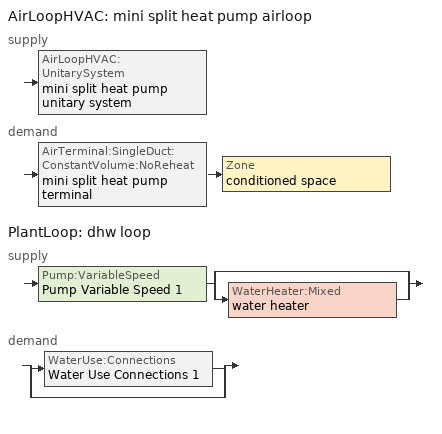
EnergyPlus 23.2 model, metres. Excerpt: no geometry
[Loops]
AirLoopHVAC 'mini split heat pump airloop'
 supply: AirLoopHVAC:UnitarySystem 'mini split heat pump unitary system'
 demand: AirTerminal:SingleDuct:ConstantVolume:NoReheat 'mini split heat pump terminal' > Zone 'conditioned space'
PlantLoop 'dhw loop'
 supply: Pump:VariableSpeed 'Pump Variable Speed 1' > split
  | bypass
  | WaterHeater:Mixed 'water heater'
 demand: split
  | WaterUse:Connections 'Water Use Connections 1'
  | bypass
[ZoneControl:Thermostat]
conditioned space Thermostat: Zone or ZoneList=conditioned space; Control Type Schedule=conditioned space Thermostat Schedule; Control 1=conditioned space temperature setpoint; Temperature Difference Between Cutout And Setpoint {deltaC}=0
[ThermostatSetpoint:DualSetpoint]
conditioned space temperature setpoint: Heating Setpoint Temperature Schedule=heating setpoint; Cooling Setpoint Temperature Schedule=cooling setpoint
[AirTerminal:SingleDuct:ConstantVolume:NoReheat]
mini split heat pump terminal: Availability Schedule=Always On Discrete; Maximum Air Flow Rate {m3/s}=0.090142
[Zone equipment]
conditioned space: mini split heat pump terminal
[AirLoopHVAC]
mini split heat pump airloop: Design Supply Air Flow Rate {m3/s}=0.090142; Design Return Air Flow Fraction of Supply Air Flow=1
[Sizing:System]
mini split heat pump airloop: Type of Load to Size On=Sensible; Design Outdoor Air Flow Rate {m3/s}=Autosize; Central Heating Maximum System Air Flow Ratio=0.3; Preheat Design Temperature {C}=7; Preheat Design Humidity Ratio {kgWater/kgDryAir}=0.008; Precool Design Temperature {C}=12.8; Precool Design Humidity Ratio {kgWater/kgDryAir}=0.008; Central Cooling Design Supply Air Temperature {C}=12.8; Central Heating Design Supply Air Temperature {C}=16.7; Type of Zone Sum to Use=NonCoincident; 100% Outdoor Air in Cooling=Yes; 100% Outdoor Air in Heating=Yes; Central Cooling Design Supply Air Humidity Ratio {kgWater/kgDryAir}=0.0085; Central Heating Design Supply Air Humidity Ratio {kgWater/kgDryAir}=0.008; Cooling Supply Air Flow Rate Method=DesignDay; Cooling Supply Air Flow Rate {m3/s}=0; Cooling Supply Air Flow Rate Per Floor Area {m3/s-m2}=0.00996765; Cooling Fraction of Autosized Cooling Supply Air Flow Rate=1; Cooling Supply Air Flow Rate Per Unit Cooling Capacity {m3/s-W}=3.94755e-05; Heating Supply Air Flow Rate Method=DesignDay; Heating Supply Air Flow Rate {m3/s}=0; Heating Supply Air Flow Rate Per Floor Area {m3/s-m2}=0.00996765; Heating Fraction of Autosized Heating Supply Air Flow Rate=1; Heating Fraction of Autosized Cooling Supply Air Flow Rate=1; Heating Supply Air Flow Rate Per Unit Heating Capacity {m3/s-W}=3.15882e-05; System Outdoor Air Method=ZoneSum; Zone Maximum Outdoor Air Fraction=1; Cooling Design Capacity Method=CoolingDesignCapacity; Cooling Design Capacity {W}=Autosize; Cooling Design Capacity Per Floor Area {W/m2}=234.7; Fraction of Autosized Cooling Design Capacity=1; Heating Design Capacity Method=HeatingDesignCapacity; Heating Design Capacity {W}=Autosize; Heating Design Capacity Per Floor Area {W/m2}=157; Fraction of Autosized Heating Design Capacity=1; Central Cooling Capacity Control Method=OnOff; Occupant Diversity=Autosize
[AirLoopHVAC:UnitarySystem]
mini split heat pump unitary system: Control Type=Load; Controlling Zone or Thermostat Location=conditioned space; Dehumidification Control Type=None; Availability Schedule=Always On Discrete; Supply Fan=mini split heat pump supply fan; Fan Placement=BlowThrough; Supply Air Fan Operating Mode Schedule=mini split heat pump auto fan schedule; Heating Coil=mini split heat pump htg coil; DX Heating Coil Sizing Ratio=1; Cooling Coil=mini split heat pump clg coil; Use DOAS DX Cooling Coil=No; Minimum Supply Air Temperature {C}=2; Latent Load Control=SensibleOnlyLoadControl; Supplemental Heating Coil=mini split heat pump backup htg coil; Cooling Supply Air Flow Rate Method=SupplyAirFlowRate; Cooling Supply Air Flow Rate {m3/s}=0.090142; Heating Supply Air Flow Rate Method=SupplyAirFlowRate; Heating Supply Air Flow Rate {m3/s}=0.0792872; No Load Supply Air Flow Rate Method=SupplyAirFlowRate; No Load Supply Air Flow Rate {m3/s}=0; Maximum Supply Air Temperature {C}=93.3333; Maximum Outdoor Dry-Bulb Temperature for Supplemental Heater Operation {C}=10; Ancillary On-Cycle Electric Power {W}=0; Ancillary Off-Cycle Electric Power {W}=0; Design Specification Multispeed Object=Unitary System Performance Multispeed 1
[Fan:SystemModel]
mini split heat pump supply fan: Availability Schedule=Always On Discrete; Design Maximum Air Flow Rate {m3/s}=0.090142; Speed Control Method=Discrete; Electric Power Minimum Flow Rate Fraction=0.2; Design Pressure Rise {Pa}=286.049; Motor Efficiency=1; Motor In Air Stream Fraction=1; Design Electric Power Consumption {W}=Autosize; Design Power Sizing Method=TotalEfficiencyAndPressure; Electric Power Per Unit Flow Rate {W/(m3/s)}=840; Electric Power Per Unit Flow Rate Per Unit Pressure {W/((m3/s)-Pa)}=1.66667; Fan Total Efficiency=0.75; Motor Loss Radiative Fraction=0; Number of Speeds=4; Speed Flow Fraction 1=0.27599; Speed Electric Power Fraction 1=0.02102; Speed Flow Fraction 2=0.39401; Speed Electric Power Fraction 2=0.06117; Speed Flow Fraction 3=0.90492; Speed Electric Power Fraction 3=0.74102; Speed Flow Fraction 4=1; Speed Electric Power Fraction 4=1
[Coil:Heating:DX:MultiSpeed]
mini split heat pump htg coil: Availability Schedule=Always On Discrete; Minimum Outdoor Dry-Bulb Temperature for Compressor Operation {C}=-3.88889; Crankcase Heater Capacity {W}=50; Maximum Outdoor Dry-Bulb Temperature for Crankcase Heater Operation {C}=10; Defrost Energy Input Ratio Function of Temperature Curve=Defrosteir; Maximum Outdoor Dry-Bulb Temperature for Defrost Operation {C}=4.44444; Defrost Strategy=ReverseCycle; Defrost Control=Timed; Defrost Time Period Fraction=0.058333; Resistive Defrost Heater Capacity {W}=AutoSize; Apply Part Load Fraction to Speeds Greater than 1=No; Fuel Type=Electricity; Region number for Calculating HSPF=4; Number of Speeds=2; Speed Gross Rated Heating Capacity 1 {W}=578.892; Speed Gross Rated Heating COP 1 {W/W}=5.05879; Speed Rated Air Flow Rate 1 {m3/s}=0.0311328; Speed Rated Supply Air Fan Power Per Volume Flow Rate 2017 1 {W/(m3/s)}=773.3; Speed Rated Supply Air Fan Power Per Volume Flow Rate 2023 1 {W/(m3/s)}=934.4; Speed Heating Capacity Function of Temperature Curve Name 1=Heat-CAP-fT1; Speed Heating Capacity Function of Flow Fraction Curve Name 1=Heat-CAP-fFF1; Speed Energy Input Ratio Function of Temperature Curve Name 1=Heat-EIR-fT1; Speed Energy Input Ratio Function of Flow Fraction Curve Name 1=Heat-EIR-fFF1; Speed Part Load Fraction Correlation Curve Name 1=Heat-PLF-fPLR1; Speed Rated Waste Heat Fraction of Power Input 1=0.2; Speed Waste Heat Function of Temperature Curve Name 1=ConstantBiquadratic 1; Speed Gross Rated Heating Capacity 2 {W}=1863.03; Speed Gross Rated Heating COP 2 {W/W}=4.69335; Speed Rated Air Flow Rate 2 {m3/s}=0.102078; Speed Rated Supply Air Fan Power Per Volume Flow Rate 2017 2 {W/(m3/s)}=773.3; Speed Rated Supply Air Fan Power Per Volume Flow Rate 2023 2 {W/(m3/s)}=934.4; Speed Heating Capacity Function of Temperature Curve Name 2=Heat-CAP-fT2; Speed Heating Capacity Function of Flow Fraction Curve Name 2=Heat-CAP-fFF2; Speed Energy Input Ratio Function of Temperature Curve Name 2=Heat-EIR-fT2; Speed Energy Input Ratio Function of Flow Fraction Curve Name 2=Heat-EIR-fFF2; Speed Part Load Fraction Correlation Curve Name 2=Heat-PLF-fPLR2; Speed Rated Waste Heat Fraction of Power Input 2=0.2; Speed Waste Heat Function of Temperature Curve Name 2=ConstantBiquadratic 1
[Coil:Cooling:DX:MultiSpeed]
mini split heat pump clg coil: Availability Schedule=Always On Discrete; Condenser Type=AirCooled; Minimum Outdoor Dry-Bulb Temperature for Compressor Operation {C}=-25; Apply Part Load Fraction to Speeds Greater than 1=No; Apply Latent Degradation to Speeds Greater than 1=No; Crankcase Heater Capacity {W}=50; Maximum Outdoor Dry-Bulb Temperature for Crankcase Heater Operation {C}=10; Basin Heater Capacity {W/K}=0; Basin Heater Setpoint Temperature {C}=2; Fuel Type=Electricity; Number of Speeds=2; Speed Gross Rated Total Cooling Capacity 1 {W}=730.451; Speed Gross Rated Sensible Heat Ratio 1=0.800754; Speed Gross Rated Cooling COP 1 {W/W}=6.13819; Speed Rated Air Flow Rate 1 {m3/s}=0.039093; Speed Rated Evaporator Fan Power Per Volume Flow Rate 2017 1 {W/(m3/s)}=773.3; Speed Rated Evaporator Fan Power Per Volume Flow Rate 2023 1 {W/(m3/s)}=934.4; Speed Total Cooling Capacity Function of Temperature Curve Name 1=Cool-CAP-fT1; Speed Total Cooling Capacity Function of Flow Fraction Curve Name 1=Cool-CAP-fFF1; Speed Energy Input Ratio Function of Temperature Curve Name 1=Cool-EIR-fT1; Speed Energy Input Ratio Function of Flow Fraction Curve Name 1=Cool-EIR-fFF1; Speed Part Load Fraction Correlation Curve Name 1=Cool-PLF-fPLR1; Speed Nominal Time for Condensate Removal to Begin 1 {s}=1000; Speed Ratio of Initial Moisture Evaporation Rate and Steady State Latent Capacity 1=1.5; Speed Maximum Cycling Rate 1 {cycles/hr}=3; Speed Latent Capacity Time Constant 1 {s}=45; Speed Rated Waste Heat Fraction of Power Input 1=0.2; Speed Waste Heat Function of Temperature Curve Name 1=ConstantBiquadratic; Speed Evaporative Condenser Effectiveness 1=0.9; Speed Evaporative Condenser Air Flow Rate 1 {m3/s}=AutoSize; Speed Rated Evaporative Condenser Pump Power Consumption 1 {W}=AutoSize; Speed Gross Rated Total Cooling Capacity 2 {W}=1883.86; Speed Gross Rated Sensible Heat Ratio 2=0.729645; Speed Gross Rated Cooling COP 2 {W/W}=5.4905; Speed Rated Air Flow Rate 2 {m3/s}=0.0992191; Speed Rated Evaporator Fan Power Per Volume Flow Rate 2017 2 {W/(m3/s)}=773.3; Speed Rated Evaporator Fan Power Per Volume Flow Rate 2023 2 {W/(m3/s)}=934.4; Speed Total Cooling Capacity Function of Temperature Curve Name 2=Cool-CAP-fT2; Speed Total Cooling Capacity Function of Flow Fraction Curve Name 2=Cool-CAP-fFF2; Speed Energy Input Ratio Function of Temperature Curve Name 2=Cool-EIR-fT2; Speed Energy Input Ratio Function of Flow Fraction Curve Name 2=Cool-EIR-fFF2; Speed Part Load Fraction Correlation Curve Name 2=Cool-PLF-fPLR2; Speed Nominal Time for Condensate Removal to Begin 2 {s}=1000; Speed Ratio of Initial Moisture Evaporation Rate and Steady State Latent Capacity 2=1.5; Speed Maximum Cycling Rate 2 {cycles/hr}=3; Speed Latent Capacity Time Constant 2 {s}=45; Speed Rated Waste Heat Fraction of Power Input 2=0.2; Speed Waste Heat Function of Temperature Curve Name 2=ConstantBiquadratic; Speed Evaporative Condenser Effectiveness 2=0.9; Speed Evaporative Condenser Air Flow Rate 2 {m3/s}=AutoSize; Speed Rated Evaporative Condenser Pump Power Consumption 2 {W}=AutoSize
[Coil:Heating:Fuel]
mini split heat pump backup htg coil: Availability Schedule=Always On Discrete; Fuel Type=NaturalGas; Burner Efficiency=0.8; Nominal Capacity {W}=2741.09; On Cycle Parasitic Electric Load {W}=0; Off Cycle Parasitic Fuel Load {W}=0
[UnitarySystemPerformance:Multispeed]
Unitary System Performance Multispeed 1: Number of Speeds for Heating=2; Number of Speeds for Cooling=2; Single Mode Operation=No; No Load Supply Air Flow Rate Ratio=1; Heating Speed Supply Air Flow Ratio 1=0.313778; Cooling Speed Supply Air Flow Ratio 1=0.394007; Heating Speed Supply Air Flow Ratio 2=1.02881; Cooling Speed Supply Air Flow Ratio 2=1
[PlantLoop]
dhw loop: Fluid Type=Water; Plant Equipment Operation Scheme=dhw loop Operation Schemes; Maximum Loop Temperature {C}=100; Minimum Loop Temperature {C}=0; Maximum Loop Flow Rate {m3/s}=0.01; Minimum Loop Flow Rate {m3/s}=0; Plant Loop Volume {m3}=0.003; Load Distribution Scheme=Optimal; Plant Loop Demand Calculation Scheme=SingleSetpoint; Common Pipe Simulation=None
[Sizing:Plant]
dhw loop: Loop Type=Heating; Design Loop Exit Temperature {C}=52.6667; Loop Design Temperature Difference {deltaC}=5.55556; Sizing Option=NonCoincident; Zone Timesteps in Averaging Window=1; Coincident Sizing Factor Mode=None
[Pump:VariableSpeed]
Pump Variable Speed 1: Design Maximum Flow Rate {m3/s}=0.01; Design Pump Head {Pa}=1; Design Power Consumption {W}=0; Motor Efficiency=1; Fraction of Motor Inefficiencies to Fluid Stream=0; Coefficient 1 of the Part Load Performance Curve=0; Coefficient 2 of the Part Load Performance Curve=1; Coefficient 3 of the Part Load Performance Curve=0; Coefficient 4 of the Part Load Performance Curve=0; Design Minimum Flow Rate {m3/s}=0; Pump Control Type=Intermittent; Skin Loss Radiative Fraction=0.5; Design Power Sizing Method=PowerPerFlowPerPressure; Design Electric Power per Unit Flow Rate {W/(m3/s)}=348701.1; Design Shaft Power per Unit Flow Rate per Unit Head {W/((m3/s)-Pa)}=1.28205; Design Minimum Flow Rate Fraction=0
[WaterHeater:Mixed]
water heater: Tank Volume {m3}=0.107884; Setpoint Temperature Schedule=water heater setpoint; Deadband Temperature Difference {deltaC}=2; Maximum Temperature Limit {C}=99; Heater Control Type=Cycle; Heater Maximum Capacity {W}=10550.6; Heater Minimum Capacity {W}=0; Heater Ignition Minimum Flow Rate {m3/s}=0; Heater Ignition Delay {s}=0; Heater Fuel Type=NaturalGas; Heater Thermal Efficiency=0.774905; Off Cycle Parasitic Fuel Consumption Rate {W}=0; Off Cycle Parasitic Fuel Type=Electricity; Off Cycle Parasitic Heat Fraction to Tank=0; On Cycle Parasitic Fuel Consumption Rate {W}=0; On Cycle Parasitic Fuel Type=Electricity; On Cycle Parasitic Heat Fraction to Tank=0; Ambient Temperature Indicator=Zone; Ambient Temperature Zone=conditioned space; Off Cycle Loss Coefficient to Ambient Temperature {W/K}=4.19338; Off Cycle Loss Fraction to Zone=0.64; On Cycle Loss Coefficient to Ambient Temperature {W/K}=4.19338; On Cycle Loss Fraction to Zone=1; Use Side Effectiveness=1; Source Side Effectiveness=1; Use Side Design Flow Rate {m3/s}=Autosize; Source Side Design Flow Rate {m3/s}=Autosize; Indirect Water Heating Recovery Time {hr}=1.5; Source Side Flow Control Mode=IndirectHeatPrimarySetpoint
[WaterHeater:Sizing]
water heater: Design Mode=PeakDraw; Time Storage Can Meet Peak Draw {hr}=0.538503; Time for Tank Recovery {hr}=0; Nominal Tank Volume for Autosizing Plant Connections {m3}=1
[SetpointManager:Scheduled]
Setpoint Manager Scheduled 1: Control Variable=Temperature; Schedule=dhw temp
[WaterUse:Connections]
Water Use Connections 1: Drain Water Heat Exchanger Type=None; Drain Water Heat Exchanger Destination=Plant; Water Use Equipment Name 1=dhw fixtures; Water Use Equipment Name 2=dhw distribution waste; Water Use Equipment Name 3=clothes washer; Water Use Equipment Name 4=dishwasher
[WaterUse:Equipment]
Name | Peak Flow Rate {m3/s} | Flow Rate Fraction Schedule | Target Temperature Schedule
dhw fixtures | 1.2728e-05 | hot_water_fixtures | mixed water temperature schedule
dhw distribution waste | 4.54612e-06 | hot_water_fixtures | mixed water temperature schedule
clothes washer | 9.83362e-06 | hot_water_clothes_washer
[PlantEquipmentOperationSchemes]
dhw loop Operation Schemes: Control Scheme Object Type 1=PlantEquipmentOperation:HeatingLoad; Control Scheme Name 1=dhw loop Heating Operation Scheme; Control Scheme Schedule Name 1=Always On Discrete
[PlantEquipmentOperation:HeatingLoad]
dhw loop Heating Operation Scheme: Load Range Lower Limit 1 {W}=0; Load Range Upper Limit 1 {W}=1000000000; Range Equipment List Name 1=dhw loop Heating Equipment List
[PlantEquipmentList]
dhw loop Heating Equipment List: WaterHeater:Mixed, water heater
[EnergyManagementSystem:InternalVariable]
mini_split_heat_pump_airloop_max_sup_fan_mfr: Internal Data Index Key=mini split heat pump supply fan; Internal Data Type=Fan Maximum Mass Flow Rate
[EnergyManagementSystem:Sensor]
Name | Output:Variable or Output:Meter Index Key | Output:Variable or Output:Meter
mini_split_heat_pump_airloop_Fan_RTF_s | mini split heat pump supply fan | Fan Runtime Fraction Speed 1
mini_split_heat_pump_airloop_Fan_RTF_s_1 | mini split heat pump supply fan | Fan Runtime Fraction Speed 2
mini_split_heat_pump_airloop_Fan_RTF_s_2 | mini split heat pump supply fan | Fan Runtime Fraction Speed 3
mini_split_heat_pump_airloop_Fan_RTF_s_3 | mini split heat pump supply fan | Fan Runtime Fraction Speed 4
mini_split_heat_pump_backup_htg_coil_s | mini split heat pump backup htg coil | Heating Coil Heating Energy
mini_split_heat_pump_clg_coil_s | mini split heat pump clg coil | Cooling Coil Total Cooling Energy
mini_split_heat_pump_htg_coil_s | mini split heat pump htg coil | Heating Coil Heating Energy
mini_split_heat_pump_supply_fan_s | mini split heat pump supply fan | Fan Electricity Energy
tin_s | conditioned space | Zone Mean Air Temperature
tout_s | conditioned space | Zone Outdoor Air Drybulb Temperature
water_heater_energy | water heater | Water Heater NaturalGas Rate
water_heater_off_cycle_parasitic | water heater | Water Heater Off Cycle Parasitic Electricity Rate
water_heater_on_cycle_parasitic | water heater | Water Heater On Cycle Parasitic Electricity Rate
win_s | conditioned space | Zone Air Humidity Ratio
zone_clg_unmet_s | conditioned space | Zone Cooling Setpoint Not Met Time
zone_htg_unmet_s | conditioned space | Zone Heating Setpoint Not Met Time
[Schedule:Day:Interval]
heating setpoint allday1; cooling setpoint allday1: No, 24:00, 21.1111
heating setpoint default day; cooling setpoint default day: No, 24:00, 0
[Schedule:Week:Daily]
heating setpoint Week Rule - Jan1-Dec31: heating setpoint allday1, heating setpoint allday1, heating setpoint allday1, heating setpoint allday1, heating setpoint allday1, heating setpoint allday1, heating setpoint allday1, heating setpoint default day, heating setpoint default day, heating setpoint default day, heating setpoint default day, heating setpoint default day
cooling setpoint Week Rule - Jan1-Dec31: cooling setpoint allday1, cooling setpoint allday1, cooling setpoint allday1, cooling setpoint allday1, cooling setpoint allday1, cooling setpoint allday1, cooling setpoint allday1, cooling setpoint default day, cooling setpoint default day, cooling setpoint default day, cooling setpoint default day, cooling setpoint default day
[Schedule:Year]
heating setpoint: heating setpoint Week Rule - Jan1-Dec31, 1, 1, 12, 31
cooling setpoint: cooling setpoint Week Rule - Jan1-Dec31, 1, 1, 12, 31
[Schedule:File] File=in.schedules.csv; Rows to Skip at Top=1; Number of Hours of Data=8760; Column Separator=Comma; Interpolate to Timestep=No; Minutes per Item=60; Adjust Schedule for Daylight Savings=Yes
Name | Column Number
dishwasher | 5
hot_water_fixtures | 13
hot_water_clothes_washer | 12
[Schedule:Constant]
Name | Hourly Value
Always On Discrete | 1
dhw temp; water heater setpoint | 52.6667
mini split heat pump auto fan schedule | 0
mixed water temperature schedule | 40.5556
[Schedule:Compact]
conditioned space Thermostat Schedule: Through: 12/31, For: AllDays, Until: 24:00, 4
[Curve:Biquadratic] Coefficient2 x=0; Coefficient3 x**2=0; Coefficient4 y=0; Coefficient5 y**2=0; Coefficient6 x*y=0; Minimum Value of x {BasedOnField A2}=-100; Maximum Value of x {BasedOnField A2}=100; Minimum Value of y {BasedOnField A3}=-100; Maximum Value of y {BasedOnField A3}=100
Name | Coefficient1 Constant
Defrosteir | 0.1528
ConstantBiquadratic 1; ConstantBiquadratic | 1
[Table:Lookup]
Heat-CAP-fT1: Heat-CAP-fT1 Independent Variable List, None, 1, 0, Dimensionless, 1.1624, 1.15373, 1.14464, 1.13503, 1.12481, 1.11384, 1.10196, 1.08896, 1.07516, 1.05978, 1.04242, 1.02252, 1.00536, 0.985885, 1.10555, 1.10045, 1.09483, 1.08861, 1.08169, 1.07395, 1.06521, 1.05529, 1.04437, 1.03181, 1.0172, 1, 0.984839, 0.967331, 1.0487, 1.04716, 1.04502, 1.04219, 1.03858, 1.03405, 1.02846, 1.02161, 1.01358, 1.00384, 0.991986, 0.977482, 0.964319, 0.948777
Heat-EIR-fT1: Heat-EIR-fT1 Independent Variable List, None, 1, 0, Dimensionless, 1.73208, 1.65121, 1.5705, 1.49001, 1.40978, 1.32991, 1.25051, 1.17175, 1.09679, 1.02296, 0.950695, 0.88061, 0.82958, 0.780575, 2.00023, 1.90804, 1.81585, 1.72366, 1.63147, 1.53928, 1.44708, 1.35489, 1.26617, 1.17745, 1.08872, 1, 0.932983, 0.865966, 2.30485, 2.20055, 2.0961, 1.99146, 1.88658, 1.78136, 1.6757, 1.56941, 1.4663, 1.36205, 1.25618, 1.14801, 1.06422, 0.978147
Heat-CAP-fT2: Heat-CAP-fT2 Independent Variable List, None, 1, 0, Dimensionless, 0.703403, 0.721794, 0.74229, 0.765213, 0.790956, 0.820013, 0.853001, 0.88725, 0.926208, 0.970867, 1.02252, 1.06974, 1.1236, 0.669001, 0.688907, 0.710839, 0.735126, 0.762166, 0.792456, 0.82662, 0.861895, 0.901839, 0.947442, 1, 1.04792, 1.10245, 0.634599, 0.65602, 0.679389, 0.705039, 0.733375, 0.764899, 0.800238, 0.836541, 0.877469, 0.924017, 0.977482, 1.0261, 1.08131
Heat-EIR-fT2: Heat-EIR-fT2 Independent Variable List, None, 1, 0, Dimensionless, 1.56362, 1.49022, 1.41704, 1.34417, 1.27171, 1.19979, 1.12861, 1.06445, 1.00143, 0.939977, 0.88061, 0.835289, 0.792009, 1.80569, 1.72225, 1.6388, 1.55535, 1.4719, 1.38846, 1.30501, 1.22876, 1.1525, 1.07625, 1, 0.939325, 0.878651, 2.08069, 1.98668, 1.89246, 1.79797, 1.7031, 1.60772, 1.51163, 1.42295, 1.33311, 1.24167, 1.14801, 1.07139, 0.992476
Cool-CAP-fT1: Cool-CAP-fT1 Independent Variable List, None, 1, 0, Dimensionless, 1.18885, 1.12837, 1.08452, 1.0513, 1.02763, 1.00822, 0.991997, 0.982348, 1.30668, 1.2142, 1.14861, 1.09967, 1.06518, 1.0371, 1.0138, 1, 1.80731, 1.67972, 1.59013, 1.52374, 1.47717, 1.4394, 1.40813, 1.38965
Cool-EIR-fT1: Cool-EIR-fT1 Independent Variable List, None, 1, 0, Dimensionless, 0.362291, 0.468114, 0.572048, 0.673208, 0.762365, 0.850278, 0.937298, 0.996522, 0.43577, 0.525121, 0.614473, 0.703825, 0.784198, 0.86457, 0.944942, 1, 0.19574, 0.244515, 0.306503, 0.372946, 0.433873, 0.495032, 0.556119, 0.597866
Cool-CAP-fT2: Cool-CAP-fT2 Independent Variable List, None, 1, 0, Dimensionless, 1.00584, 0.998013, 0.992627, 0.988803, 0.986447, 0.984603, 0.983141, 0.982348, 1.10554, 1.07453, 1.05175, 1.0343, 1.02272, 1.01301, 1.00475, 1, 1.5291, 1.48649, 1.456, 1.43316, 1.41825, 1.40592, 1.39556, 1.38965
Cool-EIR-fT2: Cool-EIR-fT2 Independent Variable List, None, 1, 0, Dimensionless, 0.39893, 0.504032, 0.6072, 0.707308, 0.787952, 0.867335, 0.945774, 0.996522, 0.47984, 0.566385, 0.65293, 0.739476, 0.810813, 0.88215, 0.953488, 1, 0.215535, 0.263197, 0.324999, 0.391837, 0.448137, 0.504679, 0.561148, 0.597866
[Table:IndependentVariableList]
Heat-CAP-fT1 Independent Variable List: dry_bulb_temp_in, dry_bulb_temp_out 4
Heat-EIR-fT1 Independent Variable List: dry_bulb_temp_in 1, dry_bulb_temp_out 5
Heat-CAP-fT2 Independent Variable List: dry_bulb_temp_in 2, dry_bulb_temp_out 6
Heat-EIR-fT2 Independent Variable List: dry_bulb_temp_in 3, dry_bulb_temp_out 7
Cool-CAP-fT1 Independent Variable List: wet_bulb_temp_in, dry_bulb_temp_out
Cool-EIR-fT1 Independent Variable List: wet_bulb_temp_in 1, dry_bulb_temp_out 1
Cool-CAP-fT2 Independent Variable List: wet_bulb_temp_in 2, dry_bulb_temp_out 2
Cool-EIR-fT2 Independent Variable List: wet_bulb_temp_in 3, dry_bulb_temp_out 3
[Table:IndependentVariable]
dry_bulb_temp_in; dry_bulb_temp_in 1; dry_bulb_temp_in 2; dry_bulb_temp_in 3: Linear, Constant, -100, 100, Dimensionless, 15.5556, 21.1111, 26.6667
dry_bulb_temp_out 4; dry_bulb_temp_out 5: Linear, Constant, -100, 100, Dimensionless, -15, -13.8729, -12.6313, -11.2569, -9.72714, -8.01416, -6.08293, -3.88889, -1.47566, 1.30125, 4.53076, 8.33333, 11.6851, 15.5556
dry_bulb_temp_out 6; dry_bulb_temp_out 7: Linear, Constant, -100, 100, Dimensionless, -15, -13.5968, -12.0507, -10.3386, -8.4325, -6.29723, -3.88889, -1.40218, 1.41357, 4.62832, 8.33333, 11.7112, 15.5556
wet_bulb_temp_in; wet_bulb_temp_in 1; wet_bulb_temp_in 2; wet_bulb_temp_in 3: Linear, Constant, -100, 100, Dimensionless, 10, 19.4444, 26.6667
dry_bulb_temp_out; dry_bulb_temp_out 1: Linear, Constant, -100, 100, Dimensionless, 12.7778, 19.4793, 24.2319, 27.7778, 30.277, 32.3115, 34, 35
dry_bulb_temp_out 2; dry_bulb_temp_out 3: Linear, Constant, -100, 100, Dimensionless, 12.7778, 19.3058, 24.1033, 27.7778, 30.2168, 32.2614, 34, 35
[Curve:Quadratic] Coefficient3 x**2=0; Minimum Value of x {BasedOnField A2}=0
Name | Coefficient1 Constant | Coefficient2 x | Maximum Value of x {BasedOnField A2} | Minimum Curve Output {BasedOnField A3} | Maximum Curve Output {BasedOnField A3}
Heat-CAP-fFF1; Heat-EIR-fFF1; Heat-CAP-fFF2; Heat-EIR-fFF2; Cool-CAP-fFF1; Cool-EIR-fFF1; Cool-CAP-fFF2; Cool-EIR-fFF2 | 1 | 0 | 2 | 0 | 2
Heat-PLF-fPLR1; Heat-PLF-fPLR2; Cool-PLF-fPLR1; Cool-PLF-fPLR2 | 0.75 | 0.25 | 1 | 0.7 | 1
